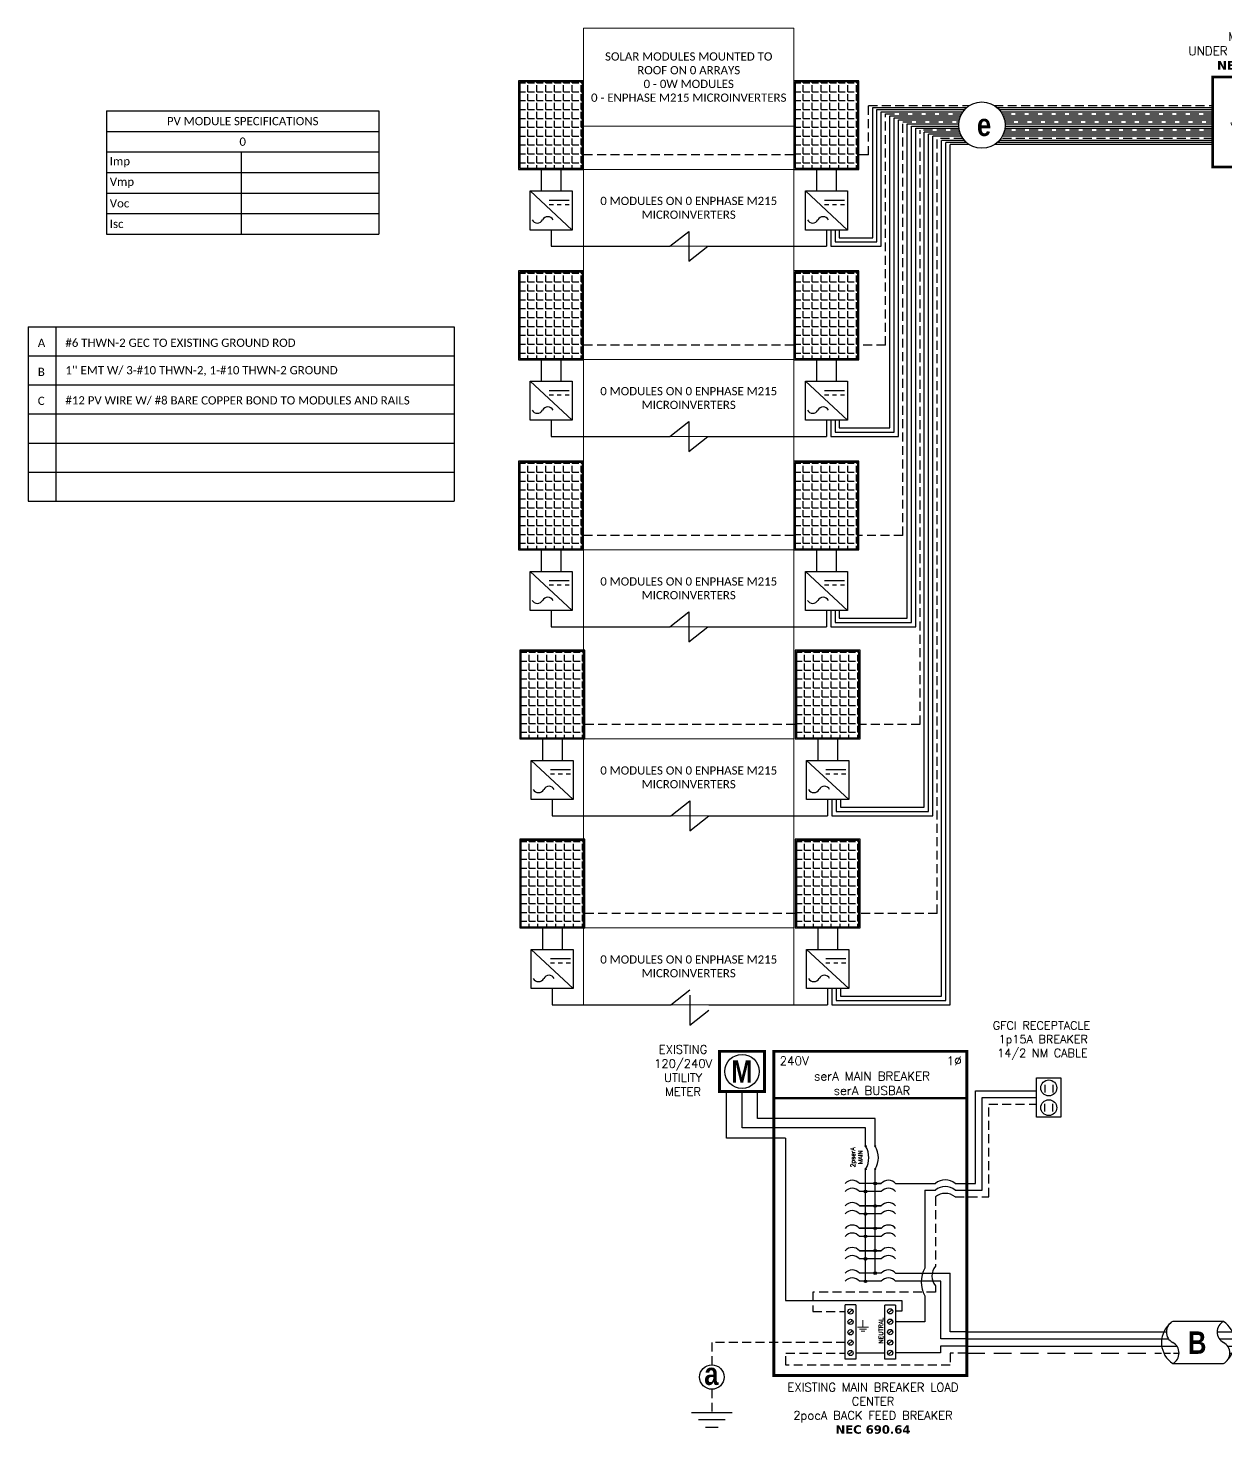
# Model space of a CAD drawing. Header units: feet. Extents: x 25206 to 26003, y 15288 to 15877.
# Drawn here: x 25206 to 25708, y 15288 to 15877 of the extents above; entities that cross this region are included whole.
import ezdxf

# ---------------------------------------------------------------- set-up
doc = ezdxf.new("R2010")
doc.units = ezdxf.units.FT
doc.header["$MEASUREMENT"] = 0
doc.linetypes.add('DASHED', pattern=[0.75, 0.5, -0.25])
doc.linetypes.add('HIDDEN', pattern=[0.375, 0.25, -0.125])
doc.layers.add('TEXT', color=7, linetype='Continuous')
doc.styles.add('ONE LINE TXT', font='techb___.ttf')
doc.styles.get("Standard").update_dxf_attribs({"font": 'simplex.shx'})

# ---------------------------------------------------------------- blocks, each defined once
blk = doc.blocks.new('*T23')
at = {"layer": 'Defpoints', "color": 8, "linetype": 'ByBlock', "lineweight": 0, "transparency": 16777216}
for p, q in [((0, 0), (88.16, 0)), ((0, 0), (0, -409.45)), ((88.16, 0), (88.16, -409.45)), ((0, -41.08), (88.16, -41.08)), ((0, -59.24), (88.16, -59.24)), ((0, -91.46), (88.16, -91.46)), ((0, -138.99), (88.16, -138.99)), ((0, -171.21), (88.16, -171.21)), ((0, -218.74), (88.16, -218.74)), ((0, -250.97), (88.16, -250.97)), ((0, -297.99), (88.16, -297.99)), ((0, -330.21), (88.16, -330.21)), ((0, -377.23), (88.16, -377.23)), ((0, -409.45), (88.16, -409.45))]:
    blk.add_line(p, q, dxfattribs=at)
at = {"color": 0, "linetype": 'Continuous', "transparency": 16777216, "char_height": 3.4544, "width": 83.574, "attachment_point": 5}
for s, insert in [('{\\fCalibri|b0|i0|c0;SOLAR MODULES MOUNTED TO ROOF ON 0 ARRAYS^J0 - 0W MODULES^J0 - ENPHASE M215 MICROINVERTERS', (44.08, -20.54)), ('{\\fCalibri|b0|i0|c0;', (44.08, -50.16)), ('{\\fCalibri|b0|i0|c0;0 MODULES ON 0 ENPHASE M215 MICROINVERTERS', (44.08, -75.35)), ('{\\fCalibri|b0|i0|c0;', (44.08, -115.23)), ('{\\fCalibri|b0|i0|c0;0 MODULES ON 0 ENPHASE M215 MICROINVERTERS', (44.08, -155.1)), ('{\\fCalibri|b0|i0|c0;', (44.08, -194.98)), ('{\\fCalibri|b0|i0|c0;0 MODULES ON 0 ENPHASE M215 MICROINVERTERS', (44.08, -234.86)), ('{\\fCalibri|b0|i0|c0;', (44.08, -274.48)), ('{\\fCalibri|b0|i0|c0;0 MODULES ON 0 ENPHASE M215 MICROINVERTERS', (44.08, -314.1)), ('{\\fCalibri|b0|i0|c0;', (44.08, -353.72)), ('{\\fCalibri|b0|i0|c0;0 MODULES ON 0 ENPHASE M215 MICROINVERTERS', (44.08, -393.34))]:
    blk.add_mtext(s, dxfattribs=dict(at, insert=insert))
blk = doc.blocks.new('*U14')
at = {"color": 7, "linetype": 'Continuous'}
for p, q in [((-7.14, 13.31), (-28.39, 13.31)), ((-28.39, -4.31), (-7.14, -4.31))]:
    blk.add_line(p, q, dxfattribs=at)
at = {"color": 7}
for p, q in [((-35.53, 9), (-31.05, 9)), ((-9.81, 9), (0, 9))]:
    blk.add_line(p, q, dxfattribs=at)
at = {"color": 10}
for p, q in [((-35.53, 6), (-30.11, 6)), ((-8.87, 6), (0, 6))]:
    blk.add_line(p, q, dxfattribs=at)
at = {"color": 253}
for p, q in [((-35.53, 3), (-26.66, 3)), ((-5.41, 3), (0, 3))]:
    blk.add_line(p, q, dxfattribs=at)
at = {"color": 92, "linetype": 'HIDDEN', "ltscale": 10}
for p, q in [((-4.48, 0), (0, 0)), ((-35.53, 0), (-25.72, 0))]:
    blk.add_line(p, q, dxfattribs=at)
at = {"color": 7, "linetype": 'Continuous'}
for centre, start, end in [((-22.54, 4.5), 133.97324, 236.42648), ((-12.99, 4.5), 313.97324, 56.42648)]:
    blk.add_arc(centre, 10.58, start, end, dxfattribs=at)
at = {"linetype": 'Continuous'}
for centre, start, end in [((-26.08, 8.91), 117.66392, 242.33608), ((-4.83, 8.91), 117.66392, 242.33608), ((-30.7, 0.09), 297.66392, 62.33608), ((-9.45, 0.09), 297.66392, 62.33608)]:
    blk.add_arc(centre, 4.98, start, end, dxfattribs=at)
blk = doc.blocks.new('*U22')
at = {"color": 7}
blk.add_line((-79.14, 9), (0, 9), dxfattribs=at)
at = {"color": 10}
blk.add_line((-79.14, 6), (0, 6), dxfattribs=at)
at = {"color": 253}
blk.add_line((-79.14, 3), (0, 3), dxfattribs=at)
at = {"color": 92, "linetype": 'DASHED', "ltscale": 15}
blk.add_line((-79.14, 0), (0, 0), dxfattribs=at)
blk = doc.blocks.new('breakerPanel')
at = {"linetype": 'Continuous'}
h = blk.add_hatch(color=1, dxfattribs=at)
h.dxf.hatch_style = 1
edge = h.paths.add_edge_path()
edge.add_arc((-42.47, 86.8), 0.291, 0, 360)
h = blk.add_hatch(color=1, dxfattribs=at)
h.dxf.hatch_style = 1
edge = h.paths.add_edge_path()
edge.add_arc((-38.44, 86.8), 0.291, 0, 360)
h = blk.add_hatch(color=1, dxfattribs=at)
h.dxf.hatch_style = 1
edge = h.paths.add_edge_path()
edge.add_arc((-42.47, 77.16), 0.291, 0, 360)
h = blk.add_hatch(color=1, dxfattribs=at)
h.dxf.hatch_style = 1
edge = h.paths.add_edge_path()
edge.add_arc((-38.44, 77.16), 0.291, 0, 360)
h = blk.add_hatch(color=1, dxfattribs=at)
h.dxf.hatch_style = 1
edge = h.paths.add_edge_path()
edge.add_arc((-38.44, 71.16), 0.528, 0, 360)
h = blk.add_hatch(color=1, dxfattribs=at)
h.dxf.hatch_style = 1
edge = h.paths.add_edge_path()
edge.add_arc((-42.47, 67.78), 0.528, 0, 360)
h = blk.add_hatch(color=1, dxfattribs=at)
h.dxf.hatch_style = 1
edge = h.paths.add_edge_path()
edge.add_arc((-38.44, 61.76), 0.528, 0, 360)
h = blk.add_hatch(color=1, dxfattribs=at)
h.dxf.hatch_style = 1
edge = h.paths.add_edge_path()
edge.add_arc((-42.47, 58.38), 0.528, 0, 360)
h = blk.add_hatch(color=1, dxfattribs=at)
h.dxf.hatch_style = 1
edge = h.paths.add_edge_path()
edge.add_arc((-42.47, 48.98), 0.528, 0, 360)
h = blk.add_hatch(color=1, dxfattribs=at)
h.dxf.hatch_style = 1
edge = h.paths.add_edge_path()
edge.add_arc((-38.44, 52.36), 0.528, 0, 360)
h = blk.add_hatch(color=1, dxfattribs=at)
h.dxf.hatch_style = 1
edge = h.paths.add_edge_path()
edge.add_arc((-38.44, 42.95), 0.528, 0, 360)
h = blk.add_hatch(color=1, dxfattribs=at)
h.dxf.hatch_style = 1
edge = h.paths.add_edge_path()
edge.add_arc((-42.47, 39.58), 0.528, 0, 360)
h = blk.add_hatch(color=1, dxfattribs=at)
h.dxf.hatch_style = 1
edge = h.paths.add_edge_path()
edge.add_arc((-42.47, 30.17), 0.528, 0, 360)
h = blk.add_hatch(color=1, dxfattribs=at)
h.dxf.hatch_style = 1
edge = h.paths.add_edge_path()
edge.add_arc((-38.44, 33.55), 0.528, 0, 360)
at = {"color": 155, "true_color": 0x647190}
blk.add_line((-80.92, 126.59), (0, 126.59), dxfattribs=at)
at = {"color": 253, "linetype": 'Continuous'}
for p, q in [((-100.73, 90.2), (-100.73, 109.7)), ((-76.04, 90.2), (-100.73, 90.2)), ((-76.04, 90.2), (-76.04, 22.16)), ((-76.04, 22.16), (-27.25, 22.16)), ((-27.25, 22.16), (-27.25, 17.57)), ((-27.25, 17.57), (-29.89, 17.57)), ((-11.01, 0.16), (-29.89, 0.16)), ((0, 3), (-11.01, 3)), ((-11.01, 3), (-11.01, 0.16))]:
    blk.add_line(p, q, dxfattribs=at)
at = {"color": 10, "linetype": 'Continuous'}
for p, q in [((-94.24, 94.51), (-94.24, 109.7)), ((-42.47, 94.51), (-94.24, 94.51)), ((-42.47, 87.09), (-42.47, 94.51)), ((-42.47, 30.17), (-42.47, 76.87)), ((-35.88, 67.78), (-45.04, 67.78)), ((-35.88, 58.38), (-45.04, 58.38)), ((-35.88, 48.98), (-45.04, 48.98)), ((-35.88, 39.58), (-45.04, 39.58)), ((-35.88, 30.17), (-45.04, 30.17)), ((-10.98, 30.17), (-29.89, 30.17)), ((-10.98, 6), (-10.98, 30.17)), ((0, 6), (-10.98, 6))]:
    blk.add_line(p, q, dxfattribs=at)
at = {"color": 7, "linetype": 'Continuous'}
for p, q in [((-87.75, 98.34), (-87.75, 109.7)), ((-38.44, 98.34), (-87.75, 98.34)), ((-38.44, 87.09), (-38.44, 98.34)), ((-38.44, 61.76), (-38.44, 76.87)), ((-35.88, 71.16), (-45.04, 71.16)), ((-38.44, 71.16), (-35.88, 71.16)), ((-45.04, 61.76), (-35.88, 61.76)), ((-35.88, 61.76), (-45.04, 61.76)), ((-38.44, 52.36), (-38.44, 61.76)), ((-45.04, 52.36), (-35.88, 52.36)), ((-35.88, 52.36), (-45.04, 52.36)), ((-38.44, 42.95), (-38.44, 52.36)), ((-45.04, 42.95), (-35.88, 42.95)), ((-35.88, 42.95), (-45.04, 42.95)), ((-38.44, 33.55), (-38.44, 42.95)), ((-35.88, 33.55), (-45.04, 33.55)), ((-6.96, 9), (-6.96, 33.55))]:
    blk.add_line(p, q, dxfattribs=at)
at = {"lineweight": 50}
blk.add_line((-80.92, 106.95), (0, 106.95), dxfattribs=at)
at = {"color": 7}
for p, q in [((-29.89, 33.55), (-6.96, 33.55)), ((0, 9), (-6.96, 9))]:
    blk.add_line(p, q, dxfattribs=at)
at = {"color": 1, "linetype": 'Continuous'}
for p, q in [((-51.03, -2.51), (-51.03, 20.23)), ((-46.49, 20.23), (-51.03, 20.23)), ((-46.49, 20.23), (-46.49, -2.51)), ((-34.43, -2.43), (-34.43, 20.16)), ((-29.89, 20.16), (-34.43, 20.16)), ((-29.89, 20.16), (-29.89, -2.43)), ((-46.49, -2.51), (-51.03, -2.51)), ((-29.89, -2.43), (-34.43, -2.43))]:
    blk.add_line(p, q, dxfattribs=at)
at = {"color": 4, "linetype": 'Continuous'}
for p, q in [((-47.97, 18.28), (-49.55, 16.71)), ((-31.37, 18.35), (-32.94, 16.78)), ((-47.97, 13.93), (-49.55, 12.36)), ((-31.37, 14), (-32.94, 12.43)), ((-47.97, 9.58), (-49.55, 8.01)), ((-31.37, 9.65), (-32.94, 8.08)), ((-47.97, 5.23), (-49.55, 3.66)), ((-47.97, 0.88), (-49.55, -0.69)), ((-31.37, 5.3), (-32.94, 3.73)), ((-31.37, 0.95), (-32.94, -0.62))]:
    blk.add_line(p, q, dxfattribs=at)
at = {"color": 92, "linetype": 'HIDDEN', "ltscale": 15}
for p, q in [((-51.03, 4.44), (-106.89, 4.44)), ((-106.89, 4.44), (-106.89, -4.87)), ((-75.84, -4.96), (-75.84, 0.09)), ((-75.84, 0.09), (-51.03, 0.09)), ((0, 0), (-6.96, 0)), ((-6.96, -4.96), (-75.84, -4.96)), ((-6.96, 0), (-6.96, -4.96)), ((-106.89, -15.1), (-106.89, -24.84))]:
    blk.add_line(p, q, dxfattribs=at)
at = {"color": 92, "linetype": 'Continuous', "ltscale": 15}
blk.add_line((-34.43, 0.09), (-46.49, 0.09), dxfattribs=at)
at = {"lineweight": 50, "const_width": 1.19}
for points in [[(-103.67, 109.7), (-103.67, 126.59), (-84.82, 126.59), (-84.82, 109.7)], [(-80.92, -9.3), (-80.92, 126.59), (0, 126.59), (0, -9.3)]]:
    blk.add_lwpolyline(points, close=True, dxfattribs=at)
at = {"color": 92, "linetype": 'Continuous', "lineweight": 5, "ltscale": 0.05, "flags": 128}
for points in [[(-43.54, 13.81), (-43.54, 10.97)], [(-45.88, 10.97), (-41.2, 10.97)], [(-42.01, 10.1), (-45.07, 10.1)], [(-42.82, 9.23), (-44.25, 9.23)]]:
    blk.add_lwpolyline(points, dxfattribs=at)
at = {"color": 92, "linetype": 'Continuous', "ltscale": 4, "flags": 128}
for points in [[(-115.37, -24.84), (-98.41, -24.84)], [(-101.35, -27.98), (-112.43, -27.98)], [(-104.29, -31.12), (-109.49, -31.12)]]:
    blk.add_lwpolyline(points, dxfattribs=at)
at = {"linetype": 'Continuous'}
blk.add_circle((-94.24, 118.15), 7.15, dxfattribs=at)
at = {"color": 1, "linetype": 'Continuous'}
for centre, radius in [((-42.47, 86.8), 0.291), ((-38.44, 86.8), 0.291), ((-42.47, 77.16), 0.291), ((-38.44, 77.16), 0.291), ((-38.44, 71.16), 0.528), ((-42.47, 67.78), 0.528), ((-38.44, 61.76), 0.528), ((-42.47, 58.38), 0.528), ((-42.47, 48.98), 0.528), ((-38.44, 52.36), 0.528), ((-38.44, 42.95), 0.528), ((-42.47, 39.58), 0.528), ((-42.47, 30.17), 0.528), ((-38.44, 33.55), 0.528)]:
    blk.add_circle(centre, radius, dxfattribs=at)
at = {"color": 4, "linetype": 'Continuous'}
for centre in [(-48.76, 17.49), (-32.16, 17.57), (-48.76, 13.14), (-32.16, 13.21), (-48.76, 8.79), (-32.16, 8.86), (-48.76, 4.44), (-48.76, 0.09), (-32.16, 4.51), (-32.16, 0.16)]:
    blk.add_circle(centre, 1.11, dxfattribs=at)
at = {"color": 7, "linetype": 'Continuous'}
blk.add_circle((-106.89, -9.99), 5.11, dxfattribs=at)
at = {"color": 1, "linetype": 'Continuous'}
for centre, radius, start, end in [((-50.14, 81.98), 9.06, 327.87082, 32.12918), ((-46.11, 81.98), 9.06, 327.87082, 32.12918), ((-48.03, 68.62), 3.93, 40.3392, 139.6608), ((-32.88, 68.62), 3.93, 40.3392, 139.6608), ((-48.03, 65.24), 3.93, 40.3392, 139.6608), ((-32.88, 65.24), 3.93, 40.3392, 139.6608), ((-48.03, 59.21), 3.93, 40.3392, 139.6608), ((-48.03, 55.84), 3.93, 40.3392, 139.6608), ((-32.88, 59.21), 3.93, 40.3392, 139.6608), ((-32.88, 55.84), 3.93, 40.3392, 139.6608), ((-48.03, 49.81), 3.93, 40.3392, 139.6608), ((-32.88, 49.81), 3.93, 40.3392, 139.6608), ((-48.03, 46.43), 3.93, 40.3392, 139.6608), ((-32.88, 46.43), 3.93, 40.3392, 139.6608), ((-48.03, 40.41), 3.93, 40.3392, 139.6608), ((-32.88, 40.41), 3.93, 40.3392, 139.6608), ((-48.03, 37.03), 3.93, 40.3392, 139.6608), ((-32.88, 37.03), 3.93, 40.3392, 139.6608), ((-48.03, 31.01), 3.93, 40.3392, 139.6608), ((-48.03, 27.63), 3.93, 40.3392, 139.6608), ((-32.88, 31.01), 3.93, 40.3392, 139.6608), ((-32.88, 27.63), 3.93, 40.3392, 139.6608)]:
    blk.add_arc(centre, radius, start, end, dxfattribs=at)
at = {"color": 253, "linetype": 'Continuous', "style": 'ONE LINE TXT'}
blk.add_text('M', height=9.38, dxfattribs=at).set_placement((-98.8, 113.43))
at = {"color": 4, "linetype": 'Continuous'}
blk.add_text('NEUTRAL', height=1.874, rotation=90, dxfattribs=at).set_placement((-35.08, 4.08))
at = {"color": 1, "attachment_point": 5}
for s, width, gutter_width, heights, insert, char_height in [('EXISTING\\P120/240V UTILITY METER', 0.0523, 7.17, [0], (-118.95, 118.48), 3.5433), ('240V', 0.1481, 0.75, [0], (-72.39, 122.54), 3.658), ('1∅', 0.1481, 0.75, [0], (-5.31, 122.54), 3.658), ('serA MAIN BREAKER\\PserA BUSBAR', 72.4998, 0.75, [0], (-39.75, 113.14), 3.6576), ('EXISTING MAIN BREAKER LOAD CENTER\\P2pocA BACK FEED BREAKER\\P{\\fVerdana|b1|i0|c0|p34;NEC 690.64}', 79.2627, 97.94, [154.49], (-39.35, -23.14), 3.5433)]:
    blk.add_mtext_dynamic_manual_height_columns(s, width=width, gutter_width=gutter_width, heights=heights, dxfattribs=dict(at, insert=insert, char_height=char_height))
at = {"color": 4, "linetype": 'Continuous', "insert": (-46.25, 82.15), "char_height": 1.874, "attachment_point": 5, "rotation": 90}
blk.add_mtext_dynamic_manual_height_columns('2pserA\\PMAIN', width=0.1481, gutter_width=0.75, heights=[0], dxfattribs=at)
at = {"color": 1, "linetype": 'Continuous', "insert": (-110.08, -3.93), "char_height": 9.3833, "attachment_point": 1, "style": 'ONE LINE TXT'}
blk.add_mtext_dynamic_manual_height_columns('{\\W1;\\C256;a}', width=0.1385, gutter_width=2.13, heights=[0], dxfattribs=at)
blk = doc.blocks.new('*U18')
at = {"color": 7}
blk.add_blockref('breakerPanel', (0, 0), dxfattribs=at)
blk = doc.blocks.new('8x8box')
at = {"lineweight": 50, "const_width": 1.19}
blk.add_lwpolyline([(37.78, 0), (0, 0), (0, 37.78), (37.78, 37.78)], close=True, dxfattribs=at)
at = {"color": 1, "char_height": 3.6576, "attachment_point": 5}
for s, width, insert in [(' \\PMOUNTED \\PUNDER SOLAR MODULE\\P{\\fVerdana|b1|i0|c0|p34;NEC 690.34}', 73.0127, (18.01, 51.7)), ('8"x8"  JUNCTION BOX ', 0.4767, (19.03, 19.26))]:
    blk.add_mtext_dynamic_manual_height_columns(s, width=width, gutter_width=7.17, heights=[0], dxfattribs=dict(at, insert=insert))
blk = doc.blocks.new('*T24')
at = {"linetype": 'ByBlock', "lineweight": -2, "transparency": 16777216}
for p, q in [((0, 0), (178.52, 0)), ((0, 0), (0, -72.97)), ((11.58, 0), (11.58, -72.97)), ((178.52, 0), (178.52, -72.97)), ((0, -12.11), (178.52, -12.11)), ((0, -24.28), (178.52, -24.28)), ((0, -36.46), (178.52, -36.46)), ((0, -48.64), (178.52, -48.64)), ((0, -60.81), (178.52, -60.81)), ((0, -72.97), (178.52, -72.97))]:
    blk.add_line(p, q, dxfattribs=at)
at = {"color": 0, "linetype": 'Continuous', "transparency": 16777216, "char_height": 3.4544, "attachment_point": 7}
for s, insert, width in [('{\\fCalibri|b0|i0|c0;A', (4.06, -8.36), 3.4544), ('{\\fCalibri|b0|i0|c0;#6 THWN-2 GEC TO EXISTING GROUND ROD', (15.65, -8.36), 158.8095), ('{\\fCalibri|b0|i0|c0;B', (4.06, -20.53), 3.4544), ("{\\fCalibri|b0|i0|c0;1'' EMT W/ 3-#10 THWN-2, 1-#10 THWN-2 GROUND", (15.65, -20.53), 158.8095), ('{\\fCalibri|b0|i0|c0;C', (4.06, -32.71), 3.4544), ('{\\fCalibri|b0|i0|c0;#12 PV WIRE W/ #8 BARE COPPER BOND TO MODULES AND RAILS', (15.65, -32.71), 158.8095), ('{\\fCalibri|b0|i0|c0;', (4.06, -44.89), 3.4544), ('{\\fCalibri|b0|i0|c0;', (15.65, -44.89), 158.8095), ('{\\fCalibri|b0|i0|c0;', (4.06, -57.06), 3.4544), ('{\\fCalibri|b0|i0|c0;', (15.65, -57.06), 158.8095), ('{\\fCalibri|b0|i0|c0;', (4.06, -69.22), 3.4544), ('{\\fCalibri|b0|i0|c0;', (15.65, -69.22), 158.8095)]:
    blk.add_mtext(s, dxfattribs=dict(at, insert=insert, width=width))
blk = doc.blocks.new('*T25')
at = {"color": 0, "lineweight": -2, "transparency": 16777216}
for p, q in [((0, 0), (114.19, 0)), ((0, 0), (0, -51.69)), ((114.19, 0), (114.19, -51.69)), ((0, -8.62), (114.19, -8.62)), ((0, -17.23), (114.19, -17.23)), ((56.41, -17.23), (56.41, -51.69)), ((0, -25.85), (114.19, -25.85)), ((0, -34.46), (114.19, -34.46)), ((0, -43.08), (114.19, -43.08)), ((0, -51.69), (114.19, -51.69))]:
    blk.add_line(p, q, dxfattribs=at)
at = {"color": 0, "linetype": 'Continuous', "transparency": 16777216, "char_height": 3.4544}
for s, insert, width, attachment_point in [('{\\fCalibri|b0|i0|c0;PV MODULE SPECIFICATIONS', (57.09, -4.31), 111.433, 5), ('{\\fCalibri|b0|i0|c0;0', (57.09, -12.92), 111.433, 5), ('{\\fCalibri|b0|i0|c0;Imp', (1.38, -21.54), 53.6551, 4), ('{\\fCalibri|b0|i0|c0;', (57.78, -21.54), 55.0254, 4), ('{\\fCalibri|b0|i0|c0;Vmp', (1.38, -30.15), 53.6551, 4), ('{\\fCalibri|b0|i0|c0;', (57.78, -30.15), 55.0254, 4), ('{\\fCalibri|b0|i0|c0;Voc', (1.38, -38.77), 53.6551, 4), ('{\\fCalibri|b0|i0|c0;', (57.78, -38.77), 55.0254, 4), ('{\\fCalibri|b0|i0|c0;Isc', (1.38, -47.39), 53.6551, 4), ('{\\fCalibri|b0|i0|c0;', (57.78, -47.39), 55.0254, 4)]:
    blk.add_mtext(s, dxfattribs=dict(at, insert=insert, width=width, attachment_point=attachment_point))
blk = doc.blocks.new('gfci1')
at = {"color": 7, "linetype": 'Continuous'}
for p, q in [((62.57, 41.42), (62.57, 38.21)), ((65.87, 41.42), (65.87, 38.21)), ((33.46, 0), (33.46, 38.87)), ((33.46, 38.87), (59.14, 38.87)), ((62.57, 30.17), (62.57, 33.39)), ((65.87, 30.17), (65.87, 33.39)), ((0, 0), (16.69, 0)), ((24.94, 0), (33.46, 0))]:
    blk.add_line(p, q, dxfattribs=at)
at = {"color": 253, "linetype": 'Continuous'}
for p, q in [((36.28, -2.82), (36.28, 36.06)), ((36.28, 36.06), (59.14, 36.06)), ((12.22, -2.82), (16.69, -2.82)), ((12.22, -2.82), (12.22, -35.5)), ((24.94, -2.82), (36.28, -2.82)), ((12.22, -47.07), (12.22, -57.95)), ((12.22, -57.95), (0, -57.95))]:
    blk.add_line(p, q, dxfattribs=at)
at = {"color": 7}
blk.add_line((16.69, -45.52), (16.69, -45.52), dxfattribs=at)
at = {"color": 7, "linetype": 'Continuous'}
blk.add_lwpolyline([(59.14, 44.31), (69.3, 44.31), (69.3, 27.81), (59.14, 27.81)], close=True, dxfattribs=at)
for centre in [(64.22, 40.06), (64.22, 31.78)]:
    blk.add_circle(centre, 3.33, dxfattribs=at)
blk.add_arc((20.81, -4.99), 6.47, 50.39049, 129.60951, dxfattribs=at)
at = {"color": 253, "linetype": 'Continuous'}
for centre, radius, start, end in [((20.81, -7.8), 6.47, 50.39049, 129.60951), ((22.72, -41.29), 11.99, 151.17036, 208.82964)]:
    blk.add_arc(centre, radius, start, end, dxfattribs=at)
at = {"layer": 'TEXT', "color": 92, "linetype": 'HIDDEN', "ltscale": 15}
for p, q in [((39.09, -5.63), (39.09, 33.24)), ((39.09, 33.24), (59.14, 33.24)), ((16.69, -5.63), (16.69, -34.69)), ((24.94, -5.63), (39.09, -5.63)), ((16.69, -45.52), (-34.69, -45.52)), ((-34.69, -45.52), (-34.69, -53.67)), ((16.69, -42.94), (16.69, -45.52)), ((-34.69, -53.67), (-21.14, -53.67))]:
    blk.add_line(p, q, dxfattribs=at)
at = {"layer": 'TEXT', "color": 92, "linetype": 'Continuous', "ltscale": 15}
for centre, start, end in [((20.81, -10.62), 50.39049, 129.60951), ((21.67, -38.81), 140.39049, 219.60951)]:
    blk.add_arc(centre, 6.47, start, end, dxfattribs=at)
at = {"layer": 'TEXT', "color": 1, "insert": (27.72, 67.97), "char_height": 3.4544, "attachment_point": 1}
blk.add_mtext_dynamic_manual_height_columns('\\A1;\\pi12.999;GFCI RECEPTACLE\\P\\pi15.467;1p15A BREAKER\\P\\pi14.891;14/2 NM CABLE', width=71.8931, gutter_width=92.23, heights=[24.13], dxfattribs=at)

msp = doc.modelspace()

# ---------------------------------------------------------------- hatches: boundary and pattern name
at = {"linetype": 'Continuous'}
h = msp.add_hatch(dxfattribs=at)
h.set_pattern_fill('ANGLE', color=256, scale=13.54666)
h.set_pattern_definition([(0, (25475.2236, 3836.1216), (0, 3.7253315), [2.709332, -1.0159995]), (90, (25475.2236, 3836.1216), (-3.7253315, 2e-16), [2.709332, -1.0159995])])
h.paths.add_polyline_path([(25412.21, 15854.42), (25412.21, 15818.24), (25438.45, 15818.24), (25438.45, 15854.42)])
h = msp.add_hatch(dxfattribs=at)
h.set_pattern_fill('ANGLE', color=256, scale=13.54666)
h.set_pattern_definition([(0, (25590.6435, 3836.1216), (0, 3.7253315), [2.709332, -1.0159995]), (90, (25590.6435, 3836.1216), (-3.7253315, 2e-16), [2.709332, -1.0159995])])
h.paths.add_polyline_path([(25527.63, 15854.42), (25527.63, 15818.24), (25553.87, 15818.24), (25553.87, 15854.42)])
h = msp.add_hatch(dxfattribs=at)
h.set_pattern_fill('ANGLE', color=256, scale=13.54666)
h.set_pattern_definition([(0, (25475.2236, 3756.3685), (0, 3.7253315), [2.709332, -1.0159995]), (90, (25475.2236, 3756.3685), (-3.7253315, 2e-16), [2.709332, -1.0159995])])
h.paths.add_polyline_path([(25412.21, 15774.67), (25412.21, 15738.48), (25438.45, 15738.48), (25438.45, 15774.67)])
h = msp.add_hatch(dxfattribs=at)
h.set_pattern_fill('ANGLE', color=256, scale=13.54666)
h.set_pattern_definition([(0, (25590.6435, 3756.3685), (0, 3.7253315), [2.709332, -1.0159995]), (90, (25590.6435, 3756.3685), (-3.7253315, 2e-16), [2.709332, -1.0159995])])
h.paths.add_polyline_path([(25527.63, 15774.67), (25527.63, 15738.48), (25553.87, 15738.48), (25553.87, 15774.67)])
h = msp.add_hatch(dxfattribs=at)
h.set_pattern_fill('ANGLE', color=256, scale=13.54666)
h.set_pattern_definition([(0, (25475.2236, 3676.6153), (0, 3.7253315), [2.709332, -1.0159995]), (90, (25475.2236, 3676.6153), (-3.7253315, 2e-16), [2.709332, -1.0159995])])
h.paths.add_polyline_path([(25412.21, 15694.91), (25412.21, 15658.73), (25438.45, 15658.73), (25438.45, 15694.91)])
h = msp.add_hatch(dxfattribs=at)
h.set_pattern_fill('ANGLE', color=256, scale=13.54666)
h.set_pattern_definition([(0, (25590.6435, 3676.6153), (0, 3.7253315), [2.709332, -1.0159995]), (90, (25590.6435, 3676.6153), (-3.7253315, 2e-16), [2.709332, -1.0159995])])
h.paths.add_polyline_path([(25527.63, 15694.91), (25527.63, 15658.73), (25553.87, 15658.73), (25553.87, 15694.91)])
h = msp.add_hatch(dxfattribs=at)
h.set_pattern_fill('ANGLE', color=256, scale=13.54666)
h.set_pattern_definition([(0, (25475.7326, 3597.3712), (0, 3.7253315), [2.709332, -1.0159995]), (90, (25475.7326, 3597.3712), (-3.7253315, 2e-16), [2.709332, -1.0159995])])
h.paths.add_polyline_path([(25412.72, 15615.67), (25412.72, 15579.49), (25438.96, 15579.49), (25438.96, 15615.67)])
h = msp.add_hatch(dxfattribs=at)
h.set_pattern_fill('ANGLE', color=256, scale=13.54666)
h.set_pattern_definition([(0, (25591.1525, 3597.3712), (0, 3.7253315), [2.709332, -1.0159995]), (90, (25591.1525, 3597.3712), (-3.7253315, 2e-16), [2.709332, -1.0159995])])
h.paths.add_polyline_path([(25528.14, 15615.67), (25528.14, 15579.49), (25554.38, 15579.49), (25554.38, 15615.67)])
h = msp.add_hatch(dxfattribs=at)
h.set_pattern_fill('ANGLE', color=256, scale=13.54666)
h.set_pattern_definition([(0, (25475.7326, 3518.127), (0, 3.7253315), [2.709332, -1.0159995]), (90, (25475.7326, 3518.127), (-3.7253315, 2e-16), [2.709332, -1.0159995])])
h.paths.add_polyline_path([(25412.72, 15536.42), (25412.72, 15500.24), (25438.96, 15500.24), (25438.96, 15536.42)])
h = msp.add_hatch(dxfattribs=at)
h.set_pattern_fill('ANGLE', color=256, scale=13.54666)
h.set_pattern_definition([(0, (25591.1525, 3518.127), (0, 3.7253315), [2.709332, -1.0159995]), (90, (25591.1525, 3518.127), (-3.7253315, 2e-16), [2.709332, -1.0159995])])
h.paths.add_polyline_path([(25528.14, 15536.42), (25528.14, 15500.24), (25554.38, 15500.24), (25554.38, 15536.42)])

# ---------------------------------------------------------------- linework, layer by layer
at = {"color": 92, "linetype": 'HIDDEN', "ltscale": 15}
for p, q in [((25558.35, 15823.78), (25558.35, 15844.52)), ((25558.35, 15844.52), (25600.78, 15844.52)), ((25565.56, 15841.07), (25597.49, 15841.07)), ((25565.56, 15744.02), (25565.56, 15841.07)), ((25611.11, 15844.52), (25702.67, 15844.52)), ((25614.4, 15841.07), (25702.67, 15841.07)), ((25572.77, 15837.63), (25596.32, 15837.63)), ((25572.77, 15664.27), (25572.77, 15837.63)), ((25615.56, 15837.63), (25702.67, 15837.63)), ((25596.46, 15834.19), (25579.98, 15834.19)), ((25579.98, 15585.12), (25579.98, 15834.19)), ((25587.18, 15505.87), (25587.18, 15830.75)), ((25597.96, 15830.75), (25587.18, 15830.75)), ((25702.67, 15830.75), (25613.92, 15830.75)), ((25702.67, 15834.19), (25615.43, 15834.19)), ((25558.35, 15823.78), (25554.38, 15823.78)), ((25565.56, 15744.02), (25554.38, 15744.02)), ((25572.77, 15664.27), (25554.38, 15664.27)), ((25579.98, 15585.03), (25554.89, 15585.03)), ((25587.18, 15505.78), (25554.89, 15505.78))]:
    msp.add_line(p, q, dxfattribs=at)
at = {"color": 253, "linetype": 'Continuous'}
for p, q in [((25560.15, 15789.11), (25560.15, 15843.66)), ((25560.15, 15843.66), (25599.61, 15843.66)), ((25612.27, 15843.66), (25702.67, 15843.66)), ((25567.36, 15840.21), (25597.05, 15840.21)), ((25567.36, 15709.36), (25567.36, 15840.21)), ((25574.57, 15836.77), (25596.24, 15836.77)), ((25574.57, 15629.6), (25574.57, 15836.77)), ((25614.83, 15840.21), (25702.67, 15840.21)), ((25615.64, 15836.77), (25702.67, 15836.77)), ((25596.69, 15833.33), (25581.78, 15833.33)), ((25581.78, 15550.36), (25581.78, 15833.33)), ((25588.99, 15471.12), (25588.99, 15829.88)), ((25598.63, 15829.88), (25588.99, 15829.88)), ((25702.67, 15829.88), (25613.25, 15829.88)), ((25702.67, 15833.33), (25615.19, 15833.33)), ((25546.16, 15789.11), (25560.15, 15789.11)), ((25546.16, 15709.36), (25567.36, 15709.36)), ((25546.16, 15629.6), (25574.57, 15629.6)), ((25546.67, 15550.36), (25581.78, 15550.36)), ((25546.67, 15471.12), (25588.99, 15471.12))]:
    msp.add_line(p, q, dxfattribs=at)
at = {"color": 10, "linetype": 'Continuous'}
for p, q in [((25561.95, 15787.31), (25561.95, 15842.79)), ((25561.95, 15842.79), (25598.73, 15842.79)), ((25613.15, 15842.79), (25702.67, 15842.79)), ((25569.16, 15839.35), (25596.72, 15839.35)), ((25569.16, 15707.55), (25569.16, 15839.35)), ((25576.37, 15835.91), (25596.23, 15835.91)), ((25576.37, 15627.8), (25576.37, 15835.91)), ((25615.16, 15839.35), (25702.67, 15839.35)), ((25615.65, 15835.91), (25702.67, 15835.91)), ((25597.01, 15832.47), (25583.58, 15832.47)), ((25583.58, 15548.56), (25583.58, 15832.47)), ((25702.67, 15832.47), (25614.87, 15832.47)), ((25590.79, 15469.31), (25590.79, 15829.02)), ((25599.49, 15829.02), (25590.79, 15829.02)), ((25702.67, 15829.02), (25612.39, 15829.02)), ((25544.36, 15787.31), (25561.95, 15787.31)), ((25544.36, 15707.55), (25569.16, 15707.55)), ((25544.36, 15627.8), (25576.37, 15627.8)), ((25544.86, 15548.56), (25583.58, 15548.56)), ((25544.86, 15469.31), (25590.79, 15469.31))]:
    msp.add_line(p, q, dxfattribs=at)
at = {"linetype": 'Continuous'}
for p, q in [((25563.76, 15785.51), (25563.76, 15841.93)), ((25563.76, 15841.93), (25598.04, 15841.93)), ((25613.85, 15841.93), (25702.67, 15841.93)), ((25570.97, 15838.49), (25596.48, 15838.49)), ((25570.97, 15705.75), (25570.97, 15838.49)), ((25578.17, 15835.05), (25596.31, 15835.05)), ((25578.17, 15626), (25578.17, 15835.05)), ((25615.4, 15838.49), (25702.67, 15838.49)), ((25615.58, 15835.05), (25702.67, 15835.05)), ((25597.43, 15831.61), (25585.38, 15831.61)), ((25585.38, 15546.76), (25585.38, 15831.61)), ((25702.67, 15831.61), (25614.45, 15831.61)), ((25592.59, 15467.51), (25592.59, 15828.16)), ((25600.61, 15828.16), (25592.59, 15828.16)), ((25702.67, 15828.16), (25611.27, 15828.16)), ((25421.18, 15817.73), (25421.18, 15808.72)), ((25429.48, 15817.73), (25429.48, 15808.72)), ((25536.6, 15817.73), (25536.6, 15808.72)), ((25544.9, 15817.73), (25544.9, 15808.72)), ((25416.51, 15808.72), (25434.15, 15808.72)), ((25416.51, 15792.32), (25416.51, 15808.72)), ((25416.51, 15808.72), (25434.15, 15792.32)), ((25434.15, 15808.72), (25434.15, 15792.32)), ((25531.93, 15808.72), (25549.57, 15808.72)), ((25531.93, 15792.32), (25531.93, 15808.72)), ((25531.93, 15808.72), (25549.57, 15792.32)), ((25549.57, 15808.72), (25549.57, 15792.32)), ((25434.15, 15792.32), (25416.51, 15792.32)), ((25549.57, 15792.32), (25531.93, 15792.32)), ((25542.55, 15785.51), (25563.76, 15785.51)), ((25421.18, 15737.97), (25421.18, 15728.96)), ((25429.48, 15737.97), (25429.48, 15728.96)), ((25536.6, 15737.97), (25536.6, 15728.96)), ((25544.9, 15737.97), (25544.9, 15728.96)), ((25416.51, 15728.96), (25434.15, 15728.96)), ((25416.51, 15712.57), (25416.51, 15728.96)), ((25416.51, 15728.96), (25434.15, 15712.57)), ((25434.15, 15728.96), (25434.15, 15712.57)), ((25531.93, 15728.96), (25549.57, 15728.96)), ((25531.93, 15712.57), (25531.93, 15728.96)), ((25531.93, 15728.96), (25549.57, 15712.57)), ((25549.57, 15728.96), (25549.57, 15712.57)), ((25434.15, 15712.57), (25416.51, 15712.57)), ((25549.57, 15712.57), (25531.93, 15712.57)), ((25542.55, 15705.75), (25570.97, 15705.75)), ((25421.18, 15658.22), (25421.18, 15649.21)), ((25429.48, 15658.22), (25429.48, 15649.21)), ((25536.6, 15658.22), (25536.6, 15649.21)), ((25544.9, 15658.22), (25544.9, 15649.21)), ((25416.51, 15649.21), (25434.15, 15649.21)), ((25416.51, 15632.82), (25416.51, 15649.21)), ((25416.51, 15649.21), (25434.15, 15632.82)), ((25434.15, 15649.21), (25434.15, 15632.82)), ((25531.93, 15649.21), (25549.57, 15649.21)), ((25531.93, 15632.82), (25531.93, 15649.21)), ((25531.93, 15649.21), (25549.57, 15632.82)), ((25549.57, 15649.21), (25549.57, 15632.82)), ((25434.15, 15632.82), (25416.51, 15632.82)), ((25549.57, 15632.82), (25531.93, 15632.82)), ((25542.55, 15626), (25578.17, 15626)), ((25421.69, 15578.98), (25421.69, 15569.97)), ((25429.99, 15578.98), (25429.99, 15569.97)), ((25537.11, 15578.98), (25537.11, 15569.97)), ((25545.41, 15578.98), (25545.41, 15569.97)), ((25417.02, 15569.97), (25434.66, 15569.97)), ((25417.02, 15553.57), (25417.02, 15569.97)), ((25417.02, 15569.97), (25434.66, 15553.57)), ((25434.66, 15569.97), (25434.66, 15553.57)), ((25532.44, 15569.97), (25550.08, 15569.97)), ((25532.44, 15553.57), (25532.44, 15569.97)), ((25532.44, 15569.97), (25550.08, 15553.57)), ((25550.08, 15569.97), (25550.08, 15553.57)), ((25434.66, 15553.57), (25417.02, 15553.57)), ((25550.08, 15553.57), (25532.44, 15553.57)), ((25543.06, 15546.76), (25585.38, 15546.76)), ((25421.69, 15499.73), (25421.69, 15490.72)), ((25429.99, 15499.73), (25429.99, 15490.72)), ((25537.11, 15499.73), (25537.11, 15490.72)), ((25545.41, 15499.73), (25545.41, 15490.72)), ((25417.02, 15490.72), (25434.66, 15490.72)), ((25417.02, 15474.33), (25417.02, 15490.72)), ((25417.02, 15490.72), (25434.66, 15474.33)), ((25434.66, 15490.72), (25434.66, 15474.33)), ((25532.44, 15490.72), (25550.08, 15490.72)), ((25532.44, 15474.33), (25532.44, 15490.72)), ((25532.44, 15490.72), (25550.08, 15474.33)), ((25550.08, 15490.72), (25550.08, 15474.33)), ((25434.66, 15474.33), (25417.02, 15474.33)), ((25550.08, 15474.33), (25532.44, 15474.33)), ((25543.06, 15467.51), (25592.59, 15467.51))]:
    msp.add_line(p, q, dxfattribs=at)
at = {"color": 7, "linetype": 'Continuous'}
for p, q in [((25432.93, 15804.72), (25424.54, 15804.72)), ((25426.29, 15802.91), (25424.54, 15802.91)), ((25429.61, 15802.91), (25427.86, 15802.91)), ((25432.93, 15802.91), (25431.18, 15802.91)), ((25548.35, 15804.72), (25539.96, 15804.72)), ((25541.71, 15802.91), (25539.96, 15802.91)), ((25545.03, 15802.91), (25543.28, 15802.91)), ((25548.35, 15802.91), (25546.6, 15802.91)), ((25475.08, 15785.51), (25483.04, 15791.77)), ((25483.04, 15791.77), (25483.04, 15779.24)), ((25483.04, 15779.24), (25491, 15785.51)), ((25432.93, 15724.97), (25424.54, 15724.97)), ((25426.29, 15723.15), (25424.54, 15723.15)), ((25429.61, 15723.15), (25427.86, 15723.15)), ((25432.93, 15723.15), (25431.18, 15723.15)), ((25548.35, 15724.97), (25539.96, 15724.97)), ((25541.71, 15723.15), (25539.96, 15723.15)), ((25545.03, 15723.15), (25543.28, 15723.15)), ((25548.35, 15723.15), (25546.6, 15723.15)), ((25475.08, 15705.75), (25483.04, 15712.02)), ((25483.04, 15712.02), (25483.04, 15699.49)), ((25483.04, 15699.49), (25491, 15705.75)), ((25432.93, 15645.22), (25424.54, 15645.22)), ((25426.29, 15643.4), (25424.54, 15643.4)), ((25429.61, 15643.4), (25427.86, 15643.4)), ((25432.93, 15643.4), (25431.18, 15643.4)), ((25548.35, 15645.22), (25539.96, 15645.22)), ((25541.71, 15643.4), (25539.96, 15643.4)), ((25545.03, 15643.4), (25543.28, 15643.4)), ((25548.35, 15643.4), (25546.6, 15643.4)), ((25475.08, 15626), (25483.04, 15632.26)), ((25483.04, 15632.26), (25483.04, 15619.74)), ((25483.04, 15619.74), (25491, 15626)), ((25433.44, 15565.97), (25425.05, 15565.97)), ((25426.8, 15564.16), (25425.05, 15564.16)), ((25430.12, 15564.16), (25428.37, 15564.16)), ((25433.44, 15564.16), (25431.69, 15564.16)), ((25548.86, 15565.97), (25540.47, 15565.97)), ((25542.22, 15564.16), (25540.47, 15564.16)), ((25545.54, 15564.16), (25543.79, 15564.16)), ((25548.86, 15564.16), (25547.11, 15564.16)), ((25475.59, 15546.76), (25483.55, 15553.02)), ((25483.55, 15553.02), (25483.55, 15540.49)), ((25483.55, 15540.49), (25491.51, 15546.76)), ((25433.44, 15486.73), (25425.05, 15486.73)), ((25426.8, 15484.91), (25425.05, 15484.91)), ((25430.12, 15484.91), (25428.37, 15484.91)), ((25433.44, 15484.91), (25431.69, 15484.91)), ((25548.86, 15486.73), (25540.47, 15486.73)), ((25542.22, 15484.91), (25540.47, 15484.91)), ((25545.54, 15484.91), (25543.79, 15484.91)), ((25548.86, 15484.91), (25547.11, 15484.91)), ((25475.59, 15467.51), (25483.55, 15473.78)), ((25483.55, 15471.51), (25483.55, 15458.98)), ((25483.55, 15458.98), (25491.51, 15465.25))]:
    msp.add_line(p, q, dxfattribs=at)
at = {"linetype": 'Continuous', "flags": 128}
for points in [[(25411.7, 15854.93), (25411.7, 15817.73), (25438.96, 15817.73), (25438.96, 15854.93), (25411.7, 15854.93)], [(25527.12, 15854.93), (25527.12, 15817.73), (25554.38, 15817.73), (25554.38, 15854.93), (25527.12, 15854.93)], [(25425.33, 15792.32), (25425.33, 15785.51)], [(25540.75, 15792.32), (25540.75, 15785.51)], [(25542.55, 15792.32), (25542.55, 15785.51)], [(25425.33, 15785.51), (25475.08, 15785.51)], [(25491, 15785.51), (25540.75, 15785.51)], [(25411.7, 15775.17), (25411.7, 15737.97), (25438.96, 15737.97), (25438.96, 15775.17), (25411.7, 15775.17)], [(25527.12, 15775.17), (25527.12, 15737.97), (25554.38, 15737.97), (25554.38, 15775.17), (25527.12, 15775.17)], [(25425.33, 15712.57), (25425.33, 15705.75)], [(25540.75, 15712.57), (25540.75, 15705.75)], [(25542.55, 15712.57), (25542.55, 15705.75)], [(25425.33, 15705.75), (25475.08, 15705.75)], [(25491, 15705.75), (25540.75, 15705.75)], [(25411.7, 15695.42), (25411.7, 15658.22), (25438.96, 15658.22), (25438.96, 15695.42), (25411.7, 15695.42)], [(25527.12, 15695.42), (25527.12, 15658.22), (25554.38, 15658.22), (25554.38, 15695.42), (25527.12, 15695.42)], [(25425.33, 15632.82), (25425.33, 15626)], [(25540.75, 15632.82), (25540.75, 15626)], [(25542.55, 15632.82), (25542.55, 15626)], [(25425.33, 15626), (25475.08, 15626)], [(25491, 15626), (25540.75, 15626)], [(25412.21, 15616.18), (25412.21, 15578.98), (25439.47, 15578.98), (25439.47, 15616.18), (25412.21, 15616.18)], [(25527.63, 15616.18), (25527.63, 15578.98), (25554.89, 15578.98), (25554.89, 15616.18), (25527.63, 15616.18)], [(25425.84, 15553.57), (25425.84, 15546.76)], [(25541.26, 15553.57), (25541.26, 15546.76)], [(25543.06, 15553.57), (25543.06, 15546.76)], [(25425.84, 15546.76), (25475.59, 15546.76)], [(25491.51, 15546.76), (25541.26, 15546.76)], [(25412.21, 15536.93), (25412.21, 15499.73), (25439.47, 15499.73), (25439.47, 15536.93), (25412.21, 15536.93)], [(25527.63, 15536.93), (25527.63, 15499.73), (25554.89, 15499.73), (25554.89, 15536.93), (25527.63, 15536.93)], [(25425.84, 15474.33), (25425.84, 15467.51)], [(25541.26, 15474.33), (25541.26, 15467.51)], [(25543.06, 15474.33), (25543.06, 15467.51)], [(25425.84, 15467.51), (25475.59, 15467.51)], [(25491.51, 15467.51), (25541.26, 15467.51)]]:
    msp.add_lwpolyline(points, dxfattribs=at)
for points in [[(25412.21, 15854.42), (25412.21, 15818.24), (25438.45, 15818.24), (25438.45, 15854.42)], [(25527.63, 15854.42), (25527.63, 15818.24), (25553.87, 15818.24), (25553.87, 15854.42)], [(25412.21, 15774.67), (25412.21, 15738.48), (25438.45, 15738.48), (25438.45, 15774.67)], [(25527.63, 15774.67), (25527.63, 15738.48), (25553.87, 15738.48), (25553.87, 15774.67)], [(25412.21, 15694.91), (25412.21, 15658.73), (25438.45, 15658.73), (25438.45, 15694.91)], [(25527.63, 15694.91), (25527.63, 15658.73), (25553.87, 15658.73), (25553.87, 15694.91)], [(25412.72, 15615.67), (25412.72, 15579.49), (25438.96, 15579.49), (25438.96, 15615.67)], [(25528.14, 15615.67), (25528.14, 15579.49), (25554.38, 15579.49), (25554.38, 15615.67)], [(25412.72, 15536.42), (25412.72, 15500.24), (25438.96, 15500.24), (25438.96, 15536.42)], [(25528.14, 15536.42), (25528.14, 15500.24), (25554.38, 15500.24), (25554.38, 15536.42)]]:
    msp.add_lwpolyline(points, close=True, dxfattribs=at)
at = {"color": 92, "linetype": 'HIDDEN', "ltscale": 15, "flags": 128}
for points in [[(25527.12, 15823.78), (25438.96, 15823.78)], [(25527.12, 15744.02), (25438.96, 15744.02)], [(25527.12, 15664.27), (25438.96, 15664.27)], [(25527.63, 15585.03), (25439.47, 15585.03)], [(25527.63, 15505.78), (25439.47, 15505.78)]]:
    msp.add_lwpolyline(points, dxfattribs=at)
at = {"color": 10, "linetype": 'Continuous', "flags": 128}
for points in [[(25544.36, 15792.32), (25544.36, 15787.31)], [(25544.36, 15712.57), (25544.36, 15707.55)], [(25544.36, 15632.82), (25544.36, 15627.8)], [(25544.86, 15553.57), (25544.86, 15548.56)], [(25544.86, 15474.33), (25544.86, 15469.31)]]:
    msp.add_lwpolyline(points, dxfattribs=at)
at = {"color": 253, "linetype": 'Continuous', "flags": 128}
for points in [[(25546.16, 15792.32), (25546.16, 15789.11)], [(25546.16, 15712.57), (25546.16, 15709.36)], [(25546.16, 15632.82), (25546.16, 15629.6)], [(25546.67, 15553.57), (25546.67, 15550.36)], [(25546.67, 15474.33), (25546.67, 15471.12)]]:
    msp.add_lwpolyline(points, dxfattribs=at)
at = {"color": 7, "linetype": 'Continuous'}
msp.add_circle((25605.94, 15836.29), 9.72, dxfattribs=at)
at = {"linetype": 'Continuous'}
for centre, start, end in [((25419.57, 15797.73), 207.66392, 332.33608), ((25423.96, 15795.43), 27.66392, 152.33608), ((25534.99, 15797.73), 207.66392, 332.33608), ((25539.38, 15795.43), 27.66392, 152.33608), ((25423.96, 15715.68), 27.66392, 152.33608), ((25539.38, 15715.68), 27.66392, 152.33608), ((25419.57, 15717.98), 207.66392, 332.33608), ((25534.99, 15717.98), 207.66392, 332.33608), ((25419.57, 15638.23), 207.66392, 332.33608), ((25423.96, 15635.93), 27.66392, 152.33608), ((25534.99, 15638.23), 207.66392, 332.33608), ((25539.38, 15635.93), 27.66392, 152.33608), ((25424.47, 15556.68), 27.66392, 152.33608), ((25539.89, 15556.68), 27.66392, 152.33608), ((25420.08, 15558.98), 207.66392, 332.33608), ((25535.5, 15558.98), 207.66392, 332.33608), ((25420.08, 15479.74), 207.66392, 332.33608), ((25424.47, 15477.44), 27.66392, 152.33608), ((25535.5, 15479.74), 207.66392, 332.33608), ((25539.89, 15477.44), 27.66392, 152.33608)]:
    msp.add_arc(centre, 2.48, start, end, dxfattribs=at)

# ---------------------------------------------------------------- block references
for name, p in [('*T23', (25438.96, 15876.97)), ('*T25', (25238.99, 15842.27)), ('*T24', (25206.14, 15751.67))]:
    msp.add_blockref(name, p)
at = {"color": 7}
for name, p in [('8x8box', (25702.67, 15818.72)), ('gfci1', (25569.73, 15392.62)), ('*U18', (25599.62, 15321.46)), ('*U14', (25714.29, 15321.46)), ('*U22', (25678.76, 15321.46))]:
    msp.add_blockref(name, p, dxfattribs=at)

# ---------------------------------------------------------------- texts
at = {"color": 1, "linetype": 'Continuous', "char_height": 9.3833, "attachment_point": 1, "style": 'ONE LINE TXT'}
for s, insert in [('{\\W1;\\C256;e}', (25603.83, 15841.12)), ('{\\W1;\\C256;B}', (25692.27, 15330.59))]:
    msp.add_mtext_dynamic_manual_height_columns(s, width=0.1385, gutter_width=2.13, heights=[0], dxfattribs=dict(at, insert=insert))

doc.saveas('drawing.dxf')
